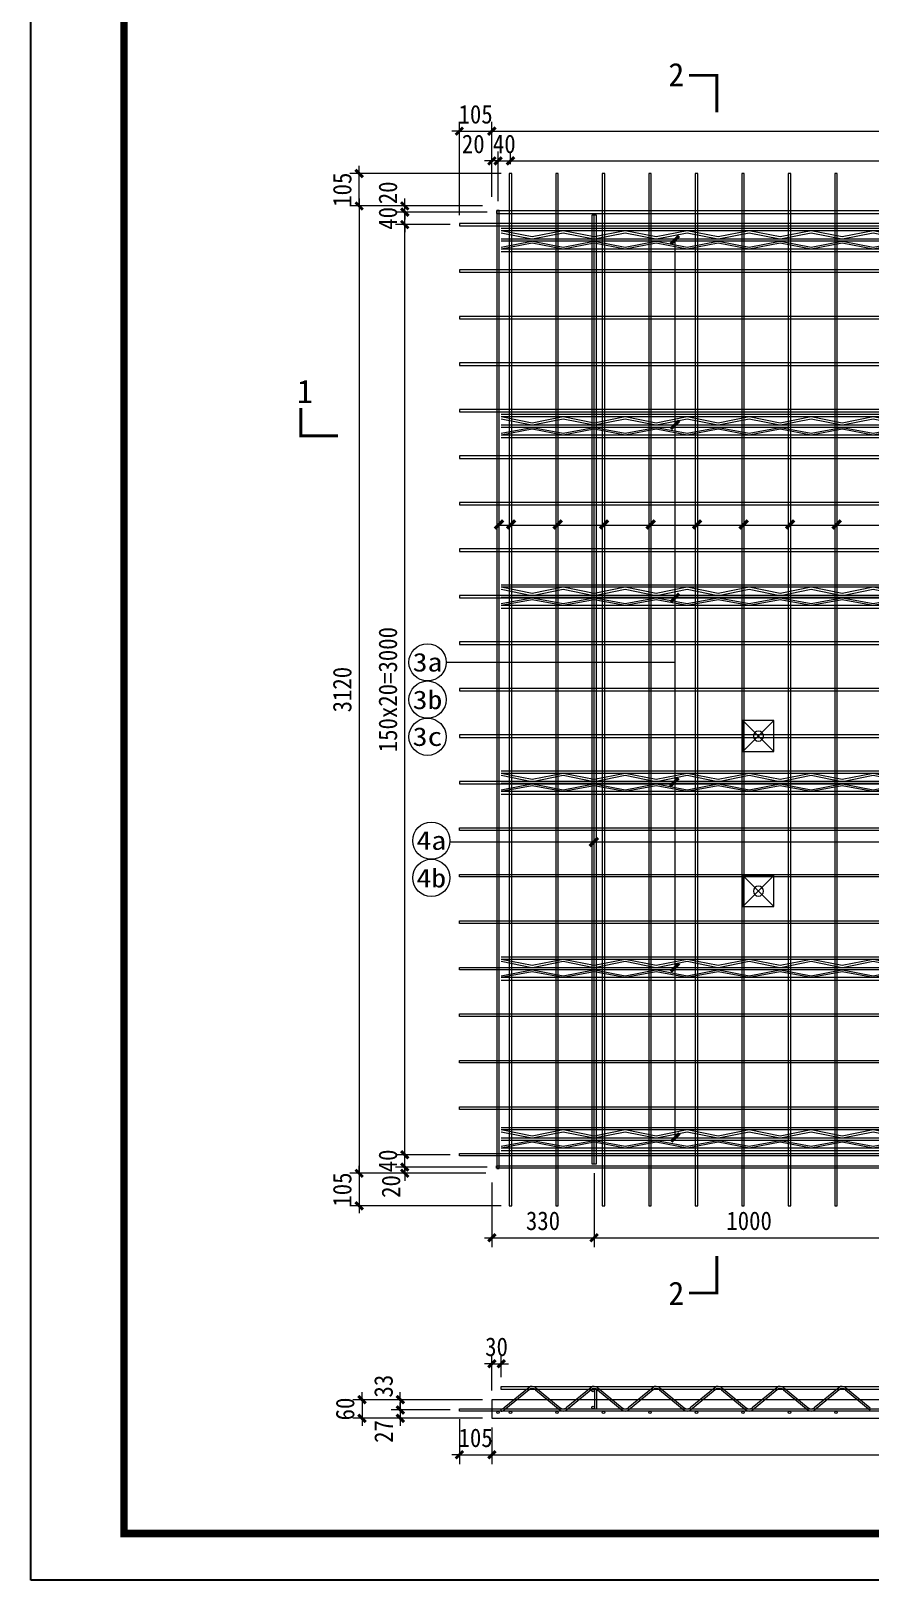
# Model space of a CAD drawing. Header units: millimetres. Extents: x 0 to 31486, y -384 to 8910.
# Drawn here: x 18886 to 21593, y -384 to 4612 of the extents above; entities that cross this region are included whole.
import ezdxf
from ezdxf.enums import TextEntityAlignment as Align

# ---------------------------------------------------------------- set-up
doc = ezdxf.new("R2010")
doc.units = ezdxf.units.MM
for name, color, linetype in [('DBD6X-1##长度', 4, 'Continuous'), ('S-DETL-TEXT', 7, 'Continuous'), ('YZ-标题文字', 2, 'Continuous'), ('图框2', 1, 'Continuous'), ('图框线', 7, 'Continuous'), ('桁架', 4, 'Continuous'), ('钢筋', 7, 'Continuous')]:
    doc.layers.add(name, color=color, linetype=linetype)
for name, color, linetype, lineweight in [('PUB_DIM', 3, 'Continuous', 15), ('YG-标注', 151, 'Continuous', 15), ('YZ-符号', 96, 'Continuous', 9), ('墙板支撑', 7, 'Continuous', 15), ('文字标注', 7, 'Continuous', 15), ('轮廓线', 2, 'Continuous', 13)]:
    doc.layers.add(name, color=color, linetype=linetype, lineweight=lineweight)
doc.styles.add('YG-样式 2', font='simhei.ttf')
doc.styles.add('YZ-样式 1', font='simhei.ttf', dxfattribs={"width": 0.85})
doc.styles.add('YZ-样式 2', font='simhei.ttf', dxfattribs={"width": 0.9})
doc.dimstyles.new('YZ-30', dxfattribs={"dimscale": 30, "dimtxt": 2, "dimasz": 0.8, "dimexe": 1, "dimexo": 1, "dimgap": 0.8, "dimtad": 1, "dimdec": 0, "dimzin": 1, "dimdsep": 46, "dimtxsty": 'YZ-样式 2', "dimblk": 'ARCHTICK', "dimcen": 250, "dimdle": 0.8, "dimclrd": 151, "dimclre": 151, "dimclrt": 7, "dimazin": 0, "dimtfac": 1, "dimtdec": 0, "dimtix": 1, "dimtmove": 2, "dimatfit": 2, "dimldrblk": 'ARCHTICK', "dimfxl": 1, "dimlwd": 9, "dimlwe": 9, "dimarcsym": 0})

# ---------------------------------------------------------------- blocks, each defined once
blk = doc.blocks.new('_ArchTick')
at = {"color": 0, "linetype": 'ByBlock', "const_width": 0.4}
blk.add_lwpolyline([(-0.5, -0.5), (0.5, 0.5)], dxfattribs=at)
blk = doc.blocks.new('*D190')
at = {"layer": 'Defpoints', "color": 0, "ltscale": 30, "transparency": 16777216}
for p in [(20373.1, 4048), (19944.9, 928), (20383.1, 928)]:
    blk.add_point(p, dxfattribs=at)
at = {"layer": 'YG-标注', "color": 151, "lineweight": 9, "ltscale": 30, "transparency": 16777216}
for p, q in [((20343.1, 4048), (19914.9, 4048)), ((19944.9, 4072), (19944.9, 904)), ((20353.1, 928), (19914.9, 928))]:
    blk.add_line(p, q, dxfattribs=at)
at = {"layer": 'YG-标注', "color": 151, "lineweight": 9, "ltscale": 30, "transparency": 16777216, "xscale": 24, "yscale": 24, "zscale": 24}
for p, rotation in [((19944.9, 4048), 90), ((19944.9, 928), 270)]:
    blk.add_blockref('_ArchTick', p, dxfattribs=dict(at, rotation=rotation))
at = {"layer": 'YG-标注', "color": 7, "lineweight": 9, "ltscale": 30, "transparency": 16777216, "insert": (19890.5, 2488), "char_height": 60, "attachment_point": 5, "rotation": 90, "style": 'YZ-样式 2'}
blk.add_mtext('3120', dxfattribs=at)
blk = doc.blocks.new('*D191')
at = {"layer": 'Defpoints', "color": 0, "ltscale": 30, "transparency": 16777216}
for p in [(20383.1, 928), (19944.9, 823), (20433.1, 823)]:
    blk.add_point(p, dxfattribs=at)
at = {"layer": 'YG-标注', "color": 151, "lineweight": 9, "ltscale": 30, "transparency": 16777216}
for p, q in [((19944.9, 928), (19944.9, 952)), ((20353.1, 928), (19914.9, 928)), ((19944.9, 928), (19944.9, 823)), ((20403.1, 823), (19914.9, 823)), ((19944.9, 823), (19944.9, 799))]:
    blk.add_line(p, q, dxfattribs=at)
at = {"layer": 'YG-标注', "color": 151, "lineweight": 9, "ltscale": 30, "transparency": 16777216, "xscale": 24, "yscale": 24, "zscale": 24}
for p, rotation in [((19944.9, 928), 270), ((19944.9, 823), 90)]:
    blk.add_blockref('_ArchTick', p, dxfattribs=dict(at, rotation=rotation))
at = {"layer": 'YG-标注', "color": 7, "lineweight": 9, "ltscale": 30, "transparency": 16777216, "insert": (19890.5, 875.5), "char_height": 60, "attachment_point": 5, "rotation": 90, "style": 'YZ-样式 2'}
blk.add_mtext('105', dxfattribs=at)
blk = doc.blocks.new('*D192')
at = {"layer": 'Defpoints', "color": 0, "ltscale": 30, "transparency": 16777216}
for p in [(20092.1, 948), (20383.1, 928), (20388.1, 948)]:
    blk.add_point(p, dxfattribs=at)
at = {"layer": 'YG-标注', "color": 151, "lineweight": 9, "ltscale": 30, "transparency": 16777216}
for p, q in [((20092.1, 948), (20092.1, 972)), ((20358.1, 948), (20062.1, 948)), ((20353.1, 928), (20062.1, 928)), ((20092.1, 928), (20092.1, 948)), ((20092.1, 928), (20092.1, 904))]:
    blk.add_line(p, q, dxfattribs=at)
at = {"layer": 'YG-标注', "color": 151, "lineweight": 9, "ltscale": 30, "transparency": 16777216, "xscale": 24, "yscale": 24, "zscale": 24}
for p, rotation in [((20092.1, 948), 270), ((20092.1, 928), 90)]:
    blk.add_blockref('_ArchTick', p, dxfattribs=dict(at, rotation=rotation))
at = {"layer": 'YG-标注', "color": 7, "lineweight": 9, "ltscale": 30, "transparency": 16777216, "insert": (20047.8, 885.4), "char_height": 60, "attachment_point": 5, "rotation": 90, "style": 'YZ-样式 2'}
blk.add_mtext('20', dxfattribs=at)
blk = doc.blocks.new('*D193')
at = {"layer": 'Defpoints', "color": 0, "ltscale": 30, "transparency": 16777216}
for p in [(20092.1, 3988), (20268.1, 3988), (20268.1, 988)]:
    blk.add_point(p, dxfattribs=at)
at = {"layer": 'YG-标注', "color": 151, "lineweight": 9, "ltscale": 30, "transparency": 16777216}
for p, q in [((20092.1, 964), (20092.1, 4012)), ((20238.1, 3988), (20062.1, 3988)), ((20238.1, 988), (20062.1, 988))]:
    blk.add_line(p, q, dxfattribs=at)
at = {"layer": 'YG-标注', "color": 151, "lineweight": 9, "ltscale": 30, "transparency": 16777216, "xscale": 24, "yscale": 24, "zscale": 24}
for p, rotation in [((20092.1, 3988), 90), ((20092.1, 988), 270)]:
    blk.add_blockref('_ArchTick', p, dxfattribs=dict(at, rotation=rotation))
at = {"layer": 'YG-标注', "color": 7, "lineweight": 9, "ltscale": 30, "transparency": 16777216, "insert": (20037.8, 2488), "char_height": 60, "attachment_point": 5, "rotation": 90, "style": 'YZ-样式 2'}
blk.add_mtext('150x20=3000', dxfattribs=at)
blk = doc.blocks.new('*D194')
at = {"layer": 'Defpoints', "color": 0, "ltscale": 30, "transparency": 16777216}
for p in [(20092.1, 4028), (20388.1, 4028), (20268.1, 3988)]:
    blk.add_point(p, dxfattribs=at)
at = {"layer": 'YG-标注', "color": 151, "lineweight": 9, "ltscale": 30, "transparency": 16777216}
for p, q in [((20092.1, 4028), (20092.1, 4052)), ((20358.1, 4028), (20062.1, 4028)), ((20092.1, 3988), (20092.1, 4028)), ((20238.1, 3988), (20062.1, 3988)), ((20092.1, 3988), (20092.1, 3964))]:
    blk.add_line(p, q, dxfattribs=at)
at = {"layer": 'YG-标注', "color": 151, "lineweight": 9, "ltscale": 30, "transparency": 16777216, "xscale": 24, "yscale": 24, "zscale": 24}
for p, rotation in [((20092.1, 4028), 270), ((20092.1, 3988), 90)]:
    blk.add_blockref('_ArchTick', p, dxfattribs=dict(at, rotation=rotation))
at = {"layer": 'YG-标注', "color": 7, "lineweight": 9, "ltscale": 30, "transparency": 16777216, "insert": (20037.8, 4008), "char_height": 60, "attachment_point": 5, "rotation": 90, "style": 'YZ-样式 2'}
blk.add_mtext('40', dxfattribs=at)
blk = doc.blocks.new('*D195')
at = {"layer": 'Defpoints', "color": 0, "ltscale": 30, "transparency": 16777216}
for p in [(20092.1, 4048), (20373.1, 4048), (20388.1, 4028)]:
    blk.add_point(p, dxfattribs=at)
at = {"layer": 'YG-标注', "color": 151, "lineweight": 9, "ltscale": 30, "transparency": 16777216}
for p, q in [((20343.1, 4048), (20062.1, 4048)), ((20092.1, 4048), (20092.1, 4072)), ((20092.1, 4028), (20092.1, 4048)), ((20358.1, 4028), (20062.1, 4028)), ((20092.1, 4028), (20092.1, 4004))]:
    blk.add_line(p, q, dxfattribs=at)
at = {"layer": 'YG-标注', "color": 151, "lineweight": 9, "ltscale": 30, "transparency": 16777216, "xscale": 24, "yscale": 24, "zscale": 24}
for p, rotation in [((20092.1, 4048), 270), ((20092.1, 4028), 90)]:
    blk.add_blockref('_ArchTick', p, dxfattribs=dict(at, rotation=rotation))
at = {"layer": 'YG-标注', "color": 7, "lineweight": 9, "ltscale": 30, "transparency": 16777216, "insert": (20037.8, 4090.4), "char_height": 60, "attachment_point": 5, "rotation": 90, "style": 'YZ-样式 2'}
blk.add_mtext('20', dxfattribs=at)
blk = doc.blocks.new('*D196')
at = {"layer": 'Defpoints', "color": 0, "ltscale": 30, "transparency": 16777216}
for p in [(20092.1, 988), (20268.1, 988), (20388.1, 948)]:
    blk.add_point(p, dxfattribs=at)
at = {"layer": 'YG-标注', "color": 151, "lineweight": 9, "ltscale": 30, "transparency": 16777216}
for p, q in [((20092.1, 988), (20092.1, 1012)), ((20238.1, 988), (20062.1, 988)), ((20092.1, 948), (20092.1, 988)), ((20358.1, 948), (20062.1, 948)), ((20092.1, 948), (20092.1, 924))]:
    blk.add_line(p, q, dxfattribs=at)
at = {"layer": 'YG-标注', "color": 151, "lineweight": 9, "ltscale": 30, "transparency": 16777216, "xscale": 24, "yscale": 24, "zscale": 24}
for p, rotation in [((20092.1, 988), 270), ((20092.1, 948), 90)]:
    blk.add_blockref('_ArchTick', p, dxfattribs=dict(at, rotation=rotation))
at = {"layer": 'YG-标注', "color": 7, "lineweight": 9, "ltscale": 30, "transparency": 16777216, "insert": (20037.8, 968), "char_height": 60, "attachment_point": 5, "rotation": 90, "style": 'YZ-样式 2'}
blk.add_mtext('40', dxfattribs=at)
blk = doc.blocks.new('*D197')
at = {"layer": 'Defpoints', "color": 0, "ltscale": 30, "transparency": 16777216}
for p in [(20373.1, 4289.2), (20373.1, 4048), (20268.1, 3988)]:
    blk.add_point(p, dxfattribs=at)
at = {"layer": '钢筋', "color": 151, "lineweight": 9, "ltscale": 30, "transparency": 16777216}
for p, q in [((20268.1, 4018), (20268.1, 4319.2)), ((20373.1, 4078), (20373.1, 4319.2)), ((20268.1, 4289.2), (20244.1, 4289.2)), ((20268.1, 4289.2), (20373.1, 4289.2)), ((20373.1, 4289.2), (20397.1, 4289.2))]:
    blk.add_line(p, q, dxfattribs=at)
at = {"layer": '钢筋', "color": 151, "lineweight": 9, "ltscale": 30, "transparency": 16777216, "xscale": 24, "yscale": 24, "zscale": 24}
blk.add_blockref('_ArchTick', (20268.1, 4289.2), dxfattribs=at)
at = {"layer": '钢筋', "color": 151, "lineweight": 9, "ltscale": 30, "transparency": 16777216, "xscale": 24, "yscale": 24, "zscale": 24, "rotation": 180}
blk.add_blockref('_ArchTick', (20373.1, 4289.2), dxfattribs=at)
at = {"layer": '钢筋', "color": 7, "ltscale": 30, "transparency": 16777216, "insert": (20320.6, 4343.5), "char_height": 60, "attachment_point": 5, "style": 'YZ-样式 2'}
blk.add_mtext('105', dxfattribs=at)
blk = doc.blocks.new('*D198')
at = {"layer": 'Defpoints', "color": 0, "ltscale": 30, "transparency": 16777216}
for p in [(20433.1, 4193.3), (20433.1, 4153), (20393.1, 4033)]:
    blk.add_point(p, dxfattribs=at)
at = {"layer": '钢筋', "color": 151, "lineweight": 9, "ltscale": 30, "transparency": 16777216}
for p, q in [((20393.1, 4063), (20393.1, 4223.3)), ((20433.1, 4183), (20433.1, 4223.3)), ((20393.1, 4193.3), (20369.1, 4193.3)), ((20393.1, 4193.3), (20433.1, 4193.3)), ((20433.1, 4193.3), (20457.1, 4193.3))]:
    blk.add_line(p, q, dxfattribs=at)
at = {"layer": '钢筋', "color": 151, "lineweight": 9, "ltscale": 30, "transparency": 16777216, "xscale": 24, "yscale": 24, "zscale": 24}
blk.add_blockref('_ArchTick', (20393.1, 4193.3), dxfattribs=at)
at = {"layer": '钢筋', "color": 151, "lineweight": 9, "ltscale": 30, "transparency": 16777216, "xscale": 24, "yscale": 24, "zscale": 24, "rotation": 180}
blk.add_blockref('_ArchTick', (20433.1, 4193.3), dxfattribs=at)
at = {"layer": '钢筋', "color": 7, "ltscale": 30, "transparency": 16777216, "insert": (20413.1, 4247.7), "char_height": 60, "attachment_point": 5, "style": 'YZ-样式 2'}
blk.add_mtext('40', dxfattribs=at)
blk = doc.blocks.new('*D199')
at = {"layer": 'Defpoints', "color": 0, "ltscale": 30, "transparency": 16777216}
for p in [(20373.1, 4193.3), (20373.1, 4048), (20393.1, 4033)]:
    blk.add_point(p, dxfattribs=at)
at = {"layer": '钢筋', "color": 151, "lineweight": 9, "ltscale": 30, "transparency": 16777216}
for p, q in [((20373.1, 4078), (20373.1, 4223.3)), ((20393.1, 4063), (20393.1, 4223.3)), ((20373.1, 4193.3), (20349.1, 4193.3)), ((20393.1, 4193.3), (20373.1, 4193.3)), ((20393.1, 4193.3), (20417.1, 4193.3))]:
    blk.add_line(p, q, dxfattribs=at)
at = {"layer": '钢筋', "color": 151, "lineweight": 9, "ltscale": 30, "transparency": 16777216, "xscale": 24, "yscale": 24, "zscale": 24}
blk.add_blockref('_ArchTick', (20373.1, 4193.3), dxfattribs=at)
at = {"layer": '钢筋', "color": 151, "lineweight": 9, "ltscale": 30, "transparency": 16777216, "xscale": 24, "yscale": 24, "zscale": 24, "rotation": 180}
blk.add_blockref('_ArchTick', (20393.1, 4193.3), dxfattribs=at)
at = {"layer": '钢筋', "color": 7, "ltscale": 30, "transparency": 16777216, "insert": (20313, 4247.7), "char_height": 60, "attachment_point": 5, "style": 'YZ-样式 2'}
blk.add_mtext('20', dxfattribs=at)
blk = doc.blocks.new('*D200')
at = {"layer": 'Defpoints', "color": 0, "ltscale": 30, "transparency": 16777216}
for p in [(19944.9, 4153), (20433.1, 4153), (20373.1, 4048)]:
    blk.add_point(p, dxfattribs=at)
at = {"layer": '钢筋', "color": 151, "lineweight": 9, "ltscale": 30, "transparency": 16777216}
for p, q in [((20403.1, 4153), (19914.9, 4153)), ((19944.9, 4153), (19944.9, 4177)), ((19944.9, 4048), (19944.9, 4153)), ((20343.1, 4048), (19914.9, 4048)), ((19944.9, 4048), (19944.9, 4024))]:
    blk.add_line(p, q, dxfattribs=at)
at = {"layer": '钢筋', "color": 151, "lineweight": 9, "ltscale": 30, "transparency": 16777216, "xscale": 24, "yscale": 24, "zscale": 24}
for p, rotation in [((19944.9, 4153), 270), ((19944.9, 4048), 90)]:
    blk.add_blockref('_ArchTick', p, dxfattribs=dict(at, rotation=rotation))
at = {"layer": '钢筋', "color": 7, "ltscale": 30, "transparency": 16777216, "insert": (19890.5, 4100.5), "char_height": 60, "attachment_point": 5, "rotation": 90, "style": 'YZ-样式 2'}
blk.add_mtext('105', dxfattribs=at)
blk = doc.blocks.new('*D201')
at = {"layer": 'DBD6X-1##长度', "color": 151, "lineweight": 9, "ltscale": 30, "transparency": 16777216}
for p, q in [((20373.1, 4078), (20373.1, 4319.2)), ((24093.1, 4078), (24093.1, 4319.2)), ((20349.1, 4289.2), (24117.1, 4289.2))]:
    blk.add_line(p, q, dxfattribs=at)
at = {"layer": 'Defpoints', "color": 0, "ltscale": 30, "transparency": 16777216}
for p in [(24093.1, 4289.2), (20373.1, 4048), (24093.1, 4048)]:
    blk.add_point(p, dxfattribs=at)
at = {"layer": 'DBD6X-1##长度', "color": 151, "lineweight": 9, "ltscale": 30, "transparency": 16777216, "xscale": 24, "yscale": 24, "zscale": 24, "rotation": 180}
blk.add_blockref('_ArchTick', (20373.1, 4289.2), dxfattribs=at)
at = {"layer": 'DBD6X-1##长度', "color": 151, "lineweight": 9, "ltscale": 30, "transparency": 16777216, "xscale": 24, "yscale": 24, "zscale": 24}
blk.add_blockref('_ArchTick', (24093.1, 4289.2), dxfattribs=at)
at = {"layer": 'DBD6X-1##长度', "color": 7, "lineweight": 9, "ltscale": 30, "transparency": 16777216, "insert": (22233.1, 4343.5), "char_height": 60, "attachment_point": 5, "style": 'YZ-样式 2'}
blk.add_mtext('3720', dxfattribs=at)
blk = doc.blocks.new('*D204')
at = {"layer": 'Defpoints', "color": 0, "ltscale": 30, "transparency": 16777216}
for p in [(20433.1, 4153), (24033.1, 4193.3), (24033.1, 4153)]:
    blk.add_point(p, dxfattribs=at)
at = {"layer": '钢筋', "color": 151, "lineweight": 9, "ltscale": 30, "transparency": 16777216}
for p, q in [((20433.1, 4183), (20433.1, 4223.3)), ((24033.1, 4183), (24033.1, 4223.3)), ((20409.1, 4193.3), (24057.1, 4193.3))]:
    blk.add_line(p, q, dxfattribs=at)
at = {"layer": '钢筋', "color": 151, "lineweight": 9, "ltscale": 30, "transparency": 16777216, "xscale": 24, "yscale": 24, "zscale": 24, "rotation": 180}
blk.add_blockref('_ArchTick', (20433.1, 4193.3), dxfattribs=at)
at = {"layer": '钢筋', "color": 151, "lineweight": 9, "ltscale": 30, "transparency": 16777216, "xscale": 24, "yscale": 24, "zscale": 24}
blk.add_blockref('_ArchTick', (24033.1, 4193.3), dxfattribs=at)
at = {"layer": '钢筋', "color": 7, "ltscale": 30, "transparency": 16777216, "insert": (22233.1, 4247.7), "char_height": 60, "attachment_point": 5, "style": 'YZ-样式 2'}
blk.add_mtext('150x24=3600', dxfattribs=at)
blk = doc.blocks.new('A$C7C4453D7')
at = {"color": 3, "lineweight": 15, "xscale": -80, "yscale": 80, "zscale": 80, "rotation": 180}
blk.add_blockref('_ArchTick', (0, 0), dxfattribs=at)
blk = doc.blocks.new('A$C04E44E2E')
at = {"layer": '桁架', "color": 4, "lineweight": 9}
for p, q in [((-3660, 38), (0, 38)), ((0, 30), (-3660, 30)), ((-3560, 10), (-3660, 30)), ((-3660, 23.7), (-3560.9, 4)), ((-3660, 4), (0, 4)), ((-3460, 30), (-3560, 10)), ((-3559.1, 4), (-3460, 23.7)), ((-3360, 10), (-3460, 30)), ((-3460, 23.7), (-3360.9, 4)), ((-3360.9, 4), (-3359.1, 4)), ((-3260, 30), (-3360, 10)), ((-3359.1, 4), (-3260, 23.7)), ((-3160, 10), (-3260, 30)), ((-3260, 23.7), (-3160.9, 4)), ((-3160.9, 4), (-3159.1, 4)), ((-3160.9, 4), (-3159.3, 4)), ((-3060, 30), (-3160, 10)), ((-3159.1, 4), (-3060, 23.7)), ((-2960, 10), (-3060, 30)), ((-3060, 23.7), (-2960.9, 4)), ((-2960.9, 4), (-2959.1, 4)), ((-2960.9, 4), (-2959.1, 4)), ((-2960.9, 4), (-2959.3, 4)), ((-2860, 30), (-2960, 10)), ((-2959.1, 4), (-2860, 23.7)), ((-2760, 10), (-2860, 30)), ((-2860, 23.7), (-2760.9, 4)), ((-2760.9, 4), (-2759.1, 4)), ((-2660, 30), (-2760, 10)), ((-2759.1, 4), (-2660, 23.7)), ((-2560, 10), (-2660, 30)), ((-2660, 23.7), (-2560.9, 4)), ((-2560.9, 4), (-2559.1, 4)), ((-2460, 30), (-2560, 10)), ((-2559.1, 4), (-2460, 23.7)), ((-2360, 10), (-2460, 30)), ((-2460, 23.7), (-2360.9, 4)), ((-2360.9, 4), (-2359.1, 4)), ((-2260, 30), (-2360, 10)), ((-2359.1, 4), (-2260, 23.7)), ((-2160, 10), (-2260, 30)), ((-2260, 23.7), (-2160.9, 4)), ((-2160.9, 4), (-2159.1, 4)), ((-2060, 30), (-2160, 10)), ((-2159.1, 4), (-2060, 23.7)), ((-1960, 10), (-2060, 30)), ((-2060, 23.7), (-1960.9, 4)), ((-1960.9, 4), (-1959.3, 4)), ((-1860, 30), (-1960, 10)), ((-1959.3, 4), (-1860, 23.7)), ((-1760, 10), (-1860, 30)), ((-1860, 23.7), (-1760.9, 4)), ((-1760.9, 4), (-1759.1, 4)), ((-1660, 30), (-1760, 10)), ((-1759.1, 4), (-1660, 23.7)), ((-1560, 10), (-1660, 30)), ((-1660, 23.7), (-1560.9, 4)), ((-1560.9, 4), (-1559.1, 4)), ((-1460, 30), (-1560, 10)), ((-1559.1, 4), (-1460, 23.7)), ((-1360, 10), (-1460, 30)), ((-1460, 23.7), (-1360.9, 4)), ((-1360.9, 4), (-1359.1, 4)), ((-1260, 30), (-1360, 10)), ((-1359.1, 4), (-1260, 23.7)), ((-1160, 10), (-1260, 30)), ((-1260, 23.7), (-1160.9, 4)), ((-1160.9, 4), (-1159.1, 4)), ((-1160.9, 4), (-1159.3, 4)), ((-1060, 30), (-1160, 10)), ((-1159.1, 4), (-1060, 23.7)), ((-960, 10), (-1060, 30)), ((-1060, 23.7), (-960.9, 4)), ((-960.9, 4), (-959.1, 4)), ((-960.9, 4), (-959.1, 4)), ((-960.9, 4), (-959.3, 4)), ((-860, 30), (-960, 10)), ((-959.1, 4), (-860, 23.7)), ((-760, 10), (-860, 30)), ((-860, 23.7), (-760.9, 4)), ((-760.9, 4), (-759.1, 4)), ((-660, 30), (-760, 10)), ((-759.1, 4), (-660, 23.7)), ((-560, 10), (-660, 30)), ((-660, 23.7), (-560.9, 4)), ((-560.9, 4), (-559.1, 4)), ((-460, 30), (-560, 10)), ((-559.1, 4), (-460, 23.7)), ((-360, 10), (-460, 30)), ((-460, 23.7), (-360.9, 4)), ((-360.9, 4), (-359.1, 4)), ((-260, 30), (-360, 10)), ((-359.1, 4), (-260, 23.7)), ((-160, 10), (-260, 30)), ((-260, 23.7), (-160.9, 4)), ((-160.9, 4), (-159.1, 4)), ((-60, 30), (-160, 10)), ((-159.1, 4), (-60, 23.7)), ((0.2, 10), (-60, 30)), ((-60, 23.7), (-0.7, 4)), ((0, 38), (0, 30)), ((0, 4), (0, -4)), ((0, -4), (-3660, -4)), ((-3660, -22.7), (-3560.9, -4)), ((-3560, -10), (-3660, -29)), ((0, -29), (-3660, -29)), ((-3660, -37), (0, -37)), ((-3460, -29), (-3560, -10)), ((-3559.1, -4), (-3460, -22.7)), ((-3460, -22.7), (-3360.9, -4)), ((-3360, -10), (-3460, -29)), ((-3360.9, -4), (-3359.1, -4)), ((-3260, -29), (-3360, -10)), ((-3359.1, -4), (-3260, -22.7)), ((-3260, -22.7), (-3160.9, -4)), ((-3160, -10), (-3260, -29)), ((-3160.9, -4), (-3159.1, -4)), ((-3160.9, -4), (-3159.3, -4)), ((-3060, -29), (-3160, -10)), ((-3159.1, -4), (-3060, -22.7)), ((-3060, -22.7), (-2960.9, -4)), ((-2960, -10), (-3060, -29)), ((-2960.9, -4), (-2959.1, -4)), ((-2960.9, -4), (-2959.1, -4)), ((-2960.9, -4), (-2959.3, -4)), ((-2860, -29), (-2960, -10)), ((-2959.1, -4), (-2860, -22.7)), ((-2860, -22.7), (-2760.9, -4)), ((-2760, -10), (-2860, -29)), ((-2760.9, -4), (-2759.1, -4)), ((-2660, -29), (-2760, -10)), ((-2759.1, -4), (-2660, -22.7)), ((-2660, -22.7), (-2560.9, -4)), ((-2560, -10), (-2660, -29)), ((-2560.9, -4), (-2559.1, -4)), ((-2460, -29), (-2560, -10)), ((-2559.1, -4), (-2460, -22.7)), ((-2460, -22.7), (-2360.9, -4)), ((-2360, -10), (-2460, -29)), ((-2360.9, -4), (-2359.1, -4)), ((-2260, -29), (-2360, -10)), ((-2359.1, -4), (-2260, -22.7)), ((-2260, -22.7), (-2160.9, -4)), ((-2160, -10), (-2260, -29)), ((-2160.9, -4), (-2159.1, -4)), ((-2060, -29), (-2160, -10)), ((-2159.1, -4), (-2060, -22.7)), ((-2060, -22.7), (-1960.9, -4)), ((-1960, -10), (-2060, -29)), ((-1960.9, -4), (-1959.3, -4)), ((-1860, -29), (-1960, -10)), ((-1959.3, -4), (-1860, -22.7)), ((-1860, -22.7), (-1760.9, -4)), ((-1760, -10), (-1860, -29)), ((-1760.9, -4), (-1759.1, -4)), ((-1660, -29), (-1760, -10)), ((-1759.1, -4), (-1660, -22.7)), ((-1660, -22.7), (-1560.9, -4)), ((-1560, -10), (-1660, -29)), ((-1560.9, -4), (-1559.1, -4)), ((-1460, -29), (-1560, -10)), ((-1559.1, -4), (-1460, -22.7)), ((-1460, -22.7), (-1360.9, -4)), ((-1360, -10), (-1460, -29)), ((-1360.9, -4), (-1359.1, -4)), ((-1260, -29), (-1360, -10)), ((-1359.1, -4), (-1260, -22.7)), ((-1260, -22.7), (-1160.9, -4)), ((-1160, -10), (-1260, -29)), ((-1160.9, -4), (-1159.1, -4)), ((-1160.9, -4), (-1159.3, -4)), ((-1060, -29), (-1160, -10)), ((-1159.1, -4), (-1060, -22.7)), ((-1060, -22.7), (-960.9, -4)), ((-960, -10), (-1060, -29)), ((-960.9, -4), (-959.1, -4)), ((-960.9, -4), (-959.1, -4)), ((-960.9, -4), (-959.3, -4)), ((-860, -29), (-960, -10)), ((-959.1, -4), (-860, -22.7)), ((-860, -22.7), (-760.9, -4)), ((-760, -10), (-860, -29)), ((-760.9, -4), (-759.1, -4)), ((-660, -29), (-760, -10)), ((-759.1, -4), (-660, -22.7)), ((-660, -22.7), (-560.9, -4)), ((-560, -10), (-660, -29)), ((-560.9, -4), (-559.1, -4)), ((-460, -29), (-560, -10)), ((-559.1, -4), (-460, -22.7)), ((-460, -22.7), (-360.9, -4)), ((-360, -10), (-460, -29)), ((-360.9, -4), (-359.1, -4)), ((-260, -29), (-360, -10)), ((-359.1, -4), (-260, -22.7)), ((-260, -22.7), (-160.9, -4)), ((-160, -10), (-260, -29)), ((-160.9, -4), (-159.1, -4)), ((-60, -29), (-160, -10)), ((-159.1, -4), (-60, -22.7)), ((-60, -22.7), (-0.7, -4)), ((0.2, -10), (-60, -29)), ((0, -37), (0, -29))]:
    blk.add_line(p, q, dxfattribs=at)
blk = doc.blocks.new('*D231')
at = {"layer": 'Defpoints', "color": 0, "ltscale": 30, "transparency": 16777216}
for p in [(20702.9, 958), (20373.1, 928), (20702.9, 720.2)]:
    blk.add_point(p, dxfattribs=at)
at = {"layer": 'YG-标注', "color": 151, "lineweight": 9, "ltscale": 30, "transparency": 16777216}
for p, q in [((20702.9, 928), (20702.9, 690.2)), ((20373.1, 898), (20373.1, 690.2)), ((20349.1, 720.2), (20726.9, 720.2))]:
    blk.add_line(p, q, dxfattribs=at)
at = {"layer": 'YG-标注', "color": 151, "lineweight": 9, "ltscale": 30, "transparency": 16777216, "xscale": 24, "yscale": 24, "zscale": 24, "rotation": 180}
blk.add_blockref('_ArchTick', (20373.1, 720.2), dxfattribs=at)
at = {"layer": 'YG-标注', "color": 151, "lineweight": 9, "ltscale": 30, "transparency": 16777216, "xscale": 24, "yscale": 24, "zscale": 24}
blk.add_blockref('_ArchTick', (20702.9, 720.2), dxfattribs=at)
at = {"layer": 'YG-标注', "color": 7, "ltscale": 30, "transparency": 16777216, "insert": (20538, 774.5), "char_height": 60, "attachment_point": 5, "style": 'YZ-样式 2'}
blk.add_mtext('330', dxfattribs=at)
blk = doc.blocks.new('A$C0ABE7B75')
at = {"layer": '钢筋', "color": 4, "lineweight": 13}
for points in [[(-7.3, 0), (7.2, 0), (7.2, 3000), (7.2, 3060), (-7.3, 3060)], [(-7.3, 3060), (-7.3, 3060), (-7.3, 0)], [(-0.8, 3060), (-0.8, 3000), (-0.8, 0)]]:
    blk.add_lwpolyline(points, dxfattribs=at)
blk = doc.blocks.new('*D232')
at = {"layer": 'Defpoints', "color": 0, "ltscale": 30, "transparency": 16777216}
for p in [(20702.9, 958), (21702.9, 958), (21702.9, 720.2)]:
    blk.add_point(p, dxfattribs=at)
at = {"layer": 'YG-标注', "color": 151, "lineweight": 9, "ltscale": 30, "transparency": 16777216}
for p, q in [((20702.9, 928), (20702.9, 690.2)), ((21702.9, 928), (21702.9, 690.2)), ((20678.9, 720.2), (21726.9, 720.2))]:
    blk.add_line(p, q, dxfattribs=at)
at = {"layer": 'YG-标注', "color": 151, "lineweight": 9, "ltscale": 30, "transparency": 16777216, "xscale": 24, "yscale": 24, "zscale": 24, "rotation": 180}
blk.add_blockref('_ArchTick', (20702.9, 720.2), dxfattribs=at)
at = {"layer": 'YG-标注', "color": 151, "lineweight": 9, "ltscale": 30, "transparency": 16777216, "xscale": 24, "yscale": 24, "zscale": 24}
blk.add_blockref('_ArchTick', (21702.9, 720.2), dxfattribs=at)
at = {"layer": 'YG-标注', "color": 7, "ltscale": 30, "transparency": 16777216, "insert": (21202.9, 774.5), "char_height": 60, "attachment_point": 5, "style": 'YZ-样式 2'}
blk.add_mtext('1000', dxfattribs=at)
blk = doc.blocks.new('*D240')
at = {"layer": 'Defpoints', "color": 0, "ltscale": 30, "transparency": 16777216}
for p in [(20268.1, 164.7), (20373.1, 137.7), (20373.1, 20.1)]:
    blk.add_point(p, dxfattribs=at)
at = {"layer": 'YG-标注', "color": 151, "lineweight": 9, "ltscale": 30, "transparency": 16777216}
for p, q in [((20268.1, 134.7), (20268.1, -9.9)), ((20373.1, 107.7), (20373.1, -9.9)), ((20268.1, 20.1), (20244.1, 20.1)), ((20268.1, 20.1), (20373.1, 20.1)), ((20373.1, 20.1), (20397.1, 20.1))]:
    blk.add_line(p, q, dxfattribs=at)
at = {"layer": 'YG-标注', "color": 151, "lineweight": 9, "ltscale": 30, "transparency": 16777216, "xscale": 24, "yscale": 24, "zscale": 24}
blk.add_blockref('_ArchTick', (20268.1, 20.1), dxfattribs=at)
at = {"layer": 'YG-标注', "color": 151, "lineweight": 9, "ltscale": 30, "transparency": 16777216, "xscale": 24, "yscale": 24, "zscale": 24, "rotation": 180}
blk.add_blockref('_ArchTick', (20373.1, 20.1), dxfattribs=at)
at = {"layer": 'YG-标注', "color": 7, "lineweight": 9, "ltscale": 30, "transparency": 16777216, "insert": (20320.6, 74.5), "char_height": 60, "attachment_point": 5, "style": 'YZ-样式 2'}
blk.add_mtext('105', dxfattribs=at)
blk = doc.blocks.new('*D241')
at = {"layer": 'Defpoints', "color": 0, "ltscale": 30, "transparency": 16777216}
for p in [(20373.1, 137.7), (24093.1, 137.7), (24093.1, 20.1)]:
    blk.add_point(p, dxfattribs=at)
at = {"layer": 'YG-标注', "color": 151, "lineweight": 9, "ltscale": 30, "transparency": 16777216}
for p, q in [((20373.1, 107.7), (20373.1, -9.9)), ((24093.1, 107.7), (24093.1, -9.9)), ((20349.1, 20.1), (24117.1, 20.1))]:
    blk.add_line(p, q, dxfattribs=at)
at = {"layer": 'YG-标注', "color": 151, "lineweight": 9, "ltscale": 30, "transparency": 16777216, "xscale": 24, "yscale": 24, "zscale": 24, "rotation": 180}
blk.add_blockref('_ArchTick', (20373.1, 20.1), dxfattribs=at)
at = {"layer": 'YG-标注', "color": 151, "lineweight": 9, "ltscale": 30, "transparency": 16777216, "xscale": 24, "yscale": 24, "zscale": 24}
blk.add_blockref('_ArchTick', (24093.1, 20.1), dxfattribs=at)
at = {"layer": 'YG-标注', "color": 7, "lineweight": 9, "ltscale": 30, "transparency": 16777216, "insert": (22233.1, 74.5), "char_height": 60, "attachment_point": 5, "style": 'YZ-样式 2'}
blk.add_mtext('3720', dxfattribs=at)
blk = doc.blocks.new('*D244')
at = {"layer": 'Defpoints', "color": 0, "ltscale": 30, "transparency": 16777216}
for p in [(20403.1, 313.8), (20403.1, 240.7), (20373.1, 197.7)]:
    blk.add_point(p, dxfattribs=at)
at = {"layer": 'YG-标注', "color": 151, "lineweight": 9, "ltscale": 30, "transparency": 16777216}
for p, q in [((20373.1, 313.8), (20349.1, 313.8)), ((20373.1, 227.7), (20373.1, 343.8)), ((20373.1, 313.8), (20403.1, 313.8)), ((20403.1, 270.7), (20403.1, 343.8)), ((20403.1, 313.8), (20427.1, 313.8))]:
    blk.add_line(p, q, dxfattribs=at)
at = {"layer": 'YG-标注', "color": 151, "lineweight": 9, "ltscale": 30, "transparency": 16777216, "xscale": 24, "yscale": 24, "zscale": 24}
blk.add_blockref('_ArchTick', (20373.1, 313.8), dxfattribs=at)
at = {"layer": 'YG-标注', "color": 151, "lineweight": 9, "ltscale": 30, "transparency": 16777216, "xscale": 24, "yscale": 24, "zscale": 24, "rotation": 180}
blk.add_blockref('_ArchTick', (20403.1, 313.8), dxfattribs=at)
at = {"layer": 'YG-标注', "color": 7, "lineweight": 9, "ltscale": 30, "transparency": 16777216, "insert": (20388.1, 368.1), "char_height": 60, "attachment_point": 5, "style": 'YZ-样式 2'}
blk.add_mtext('30', dxfattribs=at)
blk = doc.blocks.new('*D245')
at = {"layer": 'Defpoints', "color": 0, "ltscale": 30, "transparency": 16777216}
for p in [(20373.1, 197.7), (19954.1, 137.7), (20373.1, 137.7)]:
    blk.add_point(p, dxfattribs=at)
at = {"layer": 'YG-标注', "color": 151, "lineweight": 9, "ltscale": 30, "transparency": 16777216}
for p, q in [((19954.1, 197.7), (19954.1, 221.7)), ((20343.1, 197.7), (19924.1, 197.7)), ((19954.1, 197.7), (19954.1, 137.7)), ((20343.1, 137.7), (19924.1, 137.7)), ((19954.1, 137.7), (19954.1, 113.7))]:
    blk.add_line(p, q, dxfattribs=at)
at = {"layer": 'YG-标注', "color": 151, "lineweight": 9, "ltscale": 30, "transparency": 16777216, "xscale": 24, "yscale": 24, "zscale": 24}
for p, rotation in [((19954.1, 197.7), 270), ((19954.1, 137.7), 90)]:
    blk.add_blockref('_ArchTick', p, dxfattribs=dict(at, rotation=rotation))
at = {"layer": 'YG-标注', "color": 7, "lineweight": 9, "ltscale": 30, "transparency": 16777216, "insert": (19899.8, 167.7), "char_height": 60, "attachment_point": 5, "rotation": 90, "style": 'YZ-样式 2'}
blk.add_mtext('60', dxfattribs=at)
blk = doc.blocks.new('*D246')
at = {"layer": 'Defpoints', "color": 0, "ltscale": 30, "transparency": 16777216}
for p in [(20077.7, 164.7), (20268.1, 164.7), (20373.1, 197.7)]:
    blk.add_point(p, dxfattribs=at)
at = {"layer": 'YG-标注', "color": 151, "lineweight": 9, "ltscale": 30, "transparency": 16777216}
for p, q in [((20077.7, 197.7), (20077.7, 221.7)), ((20343.1, 197.7), (20047.7, 197.7)), ((20238.1, 164.7), (20047.7, 164.7)), ((20077.7, 197.7), (20077.7, 164.7)), ((20077.7, 164.7), (20077.7, 140.7))]:
    blk.add_line(p, q, dxfattribs=at)
at = {"layer": 'YG-标注', "color": 151, "lineweight": 9, "ltscale": 30, "transparency": 16777216, "xscale": 24, "yscale": 24, "zscale": 24}
for p, rotation in [((20077.7, 197.7), 270), ((20077.7, 164.7), 90)]:
    blk.add_blockref('_ArchTick', p, dxfattribs=dict(at, rotation=rotation))
at = {"layer": 'YG-标注', "color": 7, "lineweight": 9, "ltscale": 30, "transparency": 16777216, "insert": (20023.7, 241.4), "char_height": 60, "attachment_point": 5, "rotation": 90, "style": 'YZ-样式 2'}
blk.add_mtext('33', dxfattribs=at)
blk = doc.blocks.new('*D247')
at = {"layer": 'Defpoints', "color": 0, "ltscale": 30, "transparency": 16777216}
for p in [(20268.1, 164.7), (20077.7, 137.7), (20373.1, 137.7)]:
    blk.add_point(p, dxfattribs=at)
at = {"layer": 'YG-标注', "color": 151, "lineweight": 9, "ltscale": 30, "transparency": 16777216}
for p, q in [((20238.1, 164.7), (20047.7, 164.7)), ((20077.7, 164.7), (20077.7, 188.7)), ((20077.7, 164.7), (20077.7, 137.7)), ((20343.1, 137.7), (20047.7, 137.7)), ((20077.7, 137.7), (20077.7, 113.7))]:
    blk.add_line(p, q, dxfattribs=at)
at = {"layer": 'YG-标注', "color": 151, "lineweight": 9, "ltscale": 30, "transparency": 16777216, "xscale": 24, "yscale": 24, "zscale": 24}
for p, rotation in [((20077.7, 164.7), 270), ((20077.7, 137.7), 90)]:
    blk.add_blockref('_ArchTick', p, dxfattribs=dict(at, rotation=rotation))
at = {"layer": 'YG-标注', "color": 7, "lineweight": 9, "ltscale": 30, "transparency": 16777216, "insert": (20023.7, 95.2), "char_height": 60, "attachment_point": 5, "rotation": 90, "style": 'YZ-样式 2'}
blk.add_mtext('27', dxfattribs=at)
blk = doc.blocks.new('A$C184909A8')
at = {"layer": '桁架', "color": 4, "lineweight": 9}
for p, q in [((-6.5, 0), (-6.5, -62.1)), ((0, 0), (0, -62.1))]:
    blk.add_line(p, q, dxfattribs=at)
for centre in [(-10.5, -4), (-10.5, -58.1)]:
    blk.add_circle(centre, 4, dxfattribs=at)
blk = doc.blocks.new('A$C6C6A476D')
at = {"layer": '墙板支撑', "color": 6, "ltscale": 30}
for p, q in [((50, 50), (-50, -50)), ((-50, 50), (50, -50))]:
    blk.add_line(p, q, dxfattribs=at)
blk.add_lwpolyline([(-50, 50), (50, 50), (50, -50), (-50, -50)], close=True, dxfattribs=at)
blk.add_circle((0, 0), 16, dxfattribs=at)
blk = doc.blocks.new('A$C35D967A2')
at = {"layer": '墙板支撑', "color": 0, "ltscale": 30}
for p in [(50, 50), (550, 50)]:
    blk.add_blockref('A$C6C6A476D', p, dxfattribs=at)

msp = doc.modelspace()

# ---------------------------------------------------------------- linework, layer by layer
at = {"layer": 'PUB_DIM', "color": 1, "const_width": 9}
for points in [[(19756.8, 3396.8), (19756.8, 3306.8), (19876.8, 3306.8)], [(21008.7, 541.6), (21098.7, 541.6), (21098.7, 661.6)]]:
    msp.add_lwpolyline(points, dxfattribs=at)
at = {"layer": 'YZ-符号', "color": 3}
for p, q in [((20963.7, 3938.2), (20963.7, 1042)), ((20963.7, 2575.9), (20225.5, 2575.9)), ((23902.1, 1996.2), (20237.7, 1996.2))]:
    msp.add_line(p, q, dxfattribs=at)
at = {"layer": 'YZ-符号', "color": 3, "lineweight": 13}
msp.add_line((20399.1, 3019), (24199, 3019), dxfattribs=at)
at = {"layer": 'YZ-符号', "color": 1, "const_width": 9}
msp.add_lwpolyline([(21008.7, 4469.2), (21098.7, 4469.2), (21098.7, 4349.5)], dxfattribs=at)
at = {"layer": 'YZ-符号', "color": 3}
for centre in [(20165.5, 2575.9), (20165.5, 2455.9), (20165.5, 2335.9), (20177.7, 2000.8), (20177.7, 1880.8)]:
    msp.add_circle(centre, 60, dxfattribs=at)
at = {"layer": '图框2', "color": 1}
msp.add_lwpolyline([(18886.2, -383.9), (18886.2, 8526.1), (31486.2, 8526.1), (31486.2, -383.9)], close=True, dxfattribs=at)
at = {"layer": '图框线', "const_width": 24}
msp.add_lwpolyline([(19186.2, 8376.1), (31336.2, 8376.1), (31336.2, -233.9), (19186.2, -233.9)], close=True, dxfattribs=at)
at = {"layer": '桁架', "color": 4, "lineweight": 9}
for p, q in [((20403.1, 240.7), (24063.1, 240.7)), ((20403.1, 230.7), (20403.1, 240.7)), ((24063.1, 230.7), (20403.1, 230.7)), ((20493, 237.1), (20413, 171.7)), ((20492.9, 229.7), (20413.2, 164.2)), ((20513.6, 237), (20593.1, 171.4)), ((20513.7, 229.6), (20593.3, 164)), ((20693, 237.1), (20612.9, 171.4)), ((20692.9, 229.7), (20613.5, 164.3)), ((20713.7, 237), (20792.9, 171.5)), ((20713.7, 229.6), (20793.1, 164.1)), ((20893, 237.1), (20812.9, 171.4)), ((20892.9, 229.7), (20813.5, 164.3)), ((20913.7, 237), (20992.9, 171.5)), ((20913.7, 229.6), (20993.1, 164.1)), ((21093, 237.1), (21012.9, 171.4)), ((21092.9, 229.7), (21013.5, 164.3)), ((21113.7, 237), (21192.9, 171.5)), ((21113.7, 229.6), (21193.1, 164.1)), ((21293, 237.1), (21212.9, 171.4)), ((21292.9, 229.7), (21213.5, 164.3)), ((21313.7, 237), (21392.9, 171.5)), ((21313.7, 229.6), (21393.1, 164.1)), ((21493, 237.1), (21412.9, 171.4)), ((21492.9, 229.7), (21413.5, 164.3)), ((21513.7, 237), (21592.9, 171.5)), ((21513.7, 229.6), (21593.1, 164.1)), ((20403.1, 160.7), (20403.1, 168.7)), ((20403.1, 168.7), (24063.1, 168.7)), ((20403.1, 160.7), (20403.1, 168.7)), ((24063.1, 160.7), (20403.1, 160.7))]:
    msp.add_line(p, q, dxfattribs=at)
for centre, radius, start, end in [((20503.3, 216.8), 16.5, 50.8447, 128.6685), ((20503.3, 224.5), 16.2, 50.127, 128.9467), ((20703.3, 216.8), 16.5, 50.8447, 128.6685), ((20703.3, 224.5), 16.2, 50.127, 128.9467), ((20903.3, 216.8), 16.5, 50.8447, 128.6685), ((20903.3, 224.5), 16.2, 50.127, 128.9467), ((21103.3, 216.8), 16.5, 50.8447, 128.6685), ((21103.3, 224.5), 16.2, 50.127, 128.9467), ((21303.3, 216.8), 16.5, 50.8447, 128.6685), ((21303.3, 224.5), 16.2, 50.127, 128.9467), ((21503.3, 216.8), 16.5, 50.8447, 128.6685), ((21503.3, 224.5), 16.2, 50.127, 128.9467), ((20402.8, 184.6), 16.5, 271.2544, 308.5712), ((20402.9, 177.2), 16.5, 270.5849, 308.6383), ((20603, 184.6), 16.5, 232.4949, 308.5712), ((20603.2, 177.2), 16.5, 232.5315, 308.6383), ((20803, 184.6), 16.5, 232.4949, 308.5712), ((20803.2, 177.2), 16.5, 232.5315, 308.6383), ((21003, 184.6), 16.5, 232.4949, 308.5712), ((21003.2, 177.2), 16.5, 232.5315, 308.6383), ((21203, 184.6), 16.5, 232.4949, 308.5712), ((21203.2, 177.2), 16.5, 232.5315, 308.6383), ((21403, 184.6), 16.5, 232.4949, 308.5712), ((21403.2, 177.2), 16.5, 232.5315, 308.6383)]:
    msp.add_arc(centre, radius, start, end, dxfattribs=at)
at = {"layer": '轮廓线', "color": 2, "lineweight": 30, "const_width": 0.05}
msp.add_lwpolyline([(24093.1, 4048), (24093.1, 928), (20373.1, 928), (20373.1, 4048)], close=True, dxfattribs=at)
at = {"layer": '轮廓线', "color": 2, "lineweight": 9}
msp.add_lwpolyline([(20373.1, 137.7), (24093.1, 137.7), (24093.1, 197.7), (23293.1, 197.7), (20373.1, 197.7), (20373.1, 197.7)], close=True, dxfattribs=at)
at = {"layer": '钢筋', "color": 5, "lineweight": 13}
for points in [[(20437.1, 4048), (20437.1, 4153), (20429.1, 4153), (20429.1, 4048), (20429.1, 823), (20437.1, 823)], [(20587.1, 4048), (20587.1, 4153), (20579.1, 4153), (20579.1, 4048), (20579.1, 823), (20587.1, 823)], [(20737.1, 4048), (20737.1, 4153), (20729.1, 4153), (20729.1, 4048), (20729.1, 823), (20737.1, 823)], [(20887.1, 4048), (20887.1, 4153), (20879.1, 4153), (20879.1, 4048), (20879.1, 823), (20887.1, 823)], [(21037.1, 4048), (21037.1, 4153), (21029.1, 4153), (21029.1, 4048), (21029.1, 823), (21037.1, 823)], [(21187.1, 4048), (21187.1, 4153), (21179.1, 4153), (21179.1, 4048), (21179.1, 823), (21187.1, 823)], [(21337.1, 4048), (21337.1, 4153), (21329.1, 4153), (21329.1, 4048), (21329.1, 823), (21337.1, 823)], [(21487.1, 4048), (21487.1, 4153), (21479.1, 4153), (21479.1, 4048), (21479.1, 823), (21487.1, 823)]]:
    msp.add_lwpolyline(points, close=True, dxfattribs=at)
at = {"layer": '钢筋', "color": 1, "lineweight": 13}
msp.add_lwpolyline([(20388.1, 4024), (24078.1, 4024), (24078.1, 4032), (20388.1, 4032), (20388.1, 4024), (20388.1, 4024)], dxfattribs=at)
at = {"layer": '钢筋', "color": 5, "lineweight": 13}
msp.add_lwpolyline([(20389.1, 4033), (20389.1, 943), (20397.1, 943), (20397.1, 4033), (20389.1, 4033), (20389.1, 4033)], dxfattribs=at)
at = {"layer": '钢筋', "color": 1, "lineweight": 13}
for points in [[(20373.1, 3992), (20268.1, 3992), (20268.1, 3984), (20373.1, 3984), (24198.1, 3984), (24198.1, 3992)], [(20373.1, 3842), (20268.1, 3842), (20268.1, 3834), (20373.1, 3834), (24198.1, 3834), (24198.1, 3842)], [(20373.1, 3692), (20268.1, 3692), (20268.1, 3684), (20373.1, 3684), (24198.1, 3684), (24198.1, 3692)], [(20373.1, 3542), (20268.1, 3542), (20268.1, 3534), (20373.1, 3534), (24198.1, 3534), (24198.1, 3542)], [(20373.1, 3392), (20268.1, 3392), (20268.1, 3384), (20373.1, 3384), (24198.1, 3384), (24198.1, 3392)], [(20373.1, 3242), (20268.1, 3242), (20268.1, 3234), (20373.1, 3234), (24198.1, 3234), (24198.1, 3242)], [(20373.1, 3092), (20268.1, 3092), (20268.1, 3084), (20373.1, 3084), (24198.1, 3084), (24198.1, 3092)], [(20373.1, 2942), (20268.1, 2942), (20268.1, 2934), (20373.1, 2934), (24198.1, 2934), (24198.1, 2942)], [(20373.1, 2792), (20268.1, 2792), (20268.1, 2784), (20373.1, 2784), (24198.1, 2784), (24198.1, 2792)], [(20373.1, 2642), (20268.1, 2642), (20268.1, 2634), (20373.1, 2634), (24198.1, 2634), (24198.1, 2642)], [(20373.1, 2342), (20268.1, 2342), (20268.1, 2334), (20373.1, 2334), (24198.1, 2334), (24198.1, 2342)], [(20373.1, 2192), (20268.1, 2192), (20268.1, 2184), (20373.1, 2184), (24198.1, 2184), (24198.1, 2192)], [(20373.1, 2034), (20268.1, 2034), (20268.1, 2042), (20373.1, 2042), (24198.1, 2042), (24198.1, 2034)], [(20373.1, 1884), (20268.1, 1884), (20268.1, 1892), (20373.1, 1892), (24198.1, 1892), (24198.1, 1884)], [(20373.1, 1734), (20268.1, 1734), (20268.1, 1742), (20373.1, 1742), (24198.1, 1742), (24198.1, 1734)], [(20373.1, 1584), (20268.1, 1584), (20268.1, 1592), (20373.1, 1592), (24198.1, 1592), (24198.1, 1584)], [(20373.1, 1434), (20268.1, 1434), (20268.1, 1442), (20373.1, 1442), (24198.1, 1442), (24198.1, 1434)], [(20373.1, 1284), (20268.1, 1284), (20268.1, 1292), (20373.1, 1292), (24198.1, 1292), (24198.1, 1284)], [(20373.1, 1134), (20268.1, 1134), (20268.1, 1142), (20373.1, 1142), (24198.1, 1142), (24198.1, 1134)], [(20373.1, 984), (20268.1, 984), (20268.1, 992), (20373.1, 992), (24198.1, 992), (24198.1, 984)], [(20388.1, 944), (20388.1, 944), (20388.1, 952), (20388.1, 952), (24078.1, 952), (24078.1, 944)], [(20268.1, 168.7), (24198.1, 168.7), (24198.1, 160.7), (20268.1, 160.7)]]:
    msp.add_lwpolyline(points, close=True, dxfattribs=at)
msp.add_lwpolyline([(22229.8, 2538.1), (21955.1, 2492.3, -0.041311), (21951.8, 2492), (20373.1, 2492), (20268.1, 2492), (20268.1, 2484), (20373.1, 2484), (21952.5, 2484, 0.041311), (21955.7, 2484.3), (22229.8, 2530)], format="xyb", dxfattribs=at)
at = {"layer": '钢筋', "color": 5, "lineweight": 13}
for centre in [(20393.1, 156.7), (20433.1, 156.7), (20583.1, 156.7), (20733.1, 156.7), (20883.1, 156.7), (21033.1, 156.7), (21183.1, 156.7), (21333.1, 156.7), (21483.1, 156.7)]:
    msp.add_circle(centre, 4, dxfattribs=at)

# ---------------------------------------------------------------- block references
at = {"layer": 'S-DETL-TEXT', "xscale": -0.3333333333284827, "yscale": 0.3333333333357586, "zscale": 0.3333333333333333}
for p in [(20395.8, 3020.9), (20435.2, 3020.9), (20585.2, 3020.9), (20735.2, 3020.9), (20885.2, 3020.9), (21035.2, 3020.9), (21185.2, 3020.9), (21335.2, 3020.9), (21485.2, 3020.9)]:
    msp.add_blockref('A$C7C4453D7', p, dxfattribs=at)
at = {"layer": 'YG-标注', "color": 0, "ltscale": 30}
for name, p in [('A$C0ABE7B75', (20702.9, 958)), ('A$C04E44E2E', (24063.1, 3938)), ('A$C04E44E2E', (24063.1, 3338)), ('A$C04E44E2E', (24063.1, 2788)), ('A$C04E44E2E', (24063.1, 2188)), ('A$C04E44E2E', (24063.1, 1588)), ('A$C04E44E2E', (24063.1, 1038)), ('A$C184909A8', (20710.1, 230.7))]:
    msp.add_blockref(name, p, dxfattribs=at)
at = {"layer": 'YZ-符号', "xscale": -0.3333333333284827, "yscale": 0.3333333333357586, "zscale": 0.3333333333333333}
for p in [(20963.7, 3938.2), (20963.7, 3342), (20963.7, 2784), (20961.6, 2189.9), (20702.1, 1996.2), (20963.7, 1592), (20964.7, 1043.5)]:
    msp.add_blockref('A$C7C4453D7', p, dxfattribs=at)
at = {"layer": '墙板支撑', "xscale": -1, "rotation": 270}
msp.add_blockref('A$C35D967A2', (21183.1, 1788), dxfattribs=at)

# ---------------------------------------------------------------- texts
at = {"layer": 'YZ-标题文字', "style": 'YZ-样式 1', "width": 1.176}
for s, p in [('3a', (20165.5, 2575.9)), ('3b', (20165.5, 2455.9)), ('3c', (20165.5, 2335.9)), ('4a', (20177.7, 2000.8)), ('4b', (20177.7, 1880.8))]:
    msp.add_text(s, height=60, dxfattribs=at).set_placement(p, align=Align.MIDDLE)
at = {"layer": '文字标注', "style": 'YG-样式 2'}
for s, p in [('2', (20968.1, 4434.3)), ('1', (19770, 3412.6)), ('2', (20968.1, 503.5))]:
    msp.add_text(s, height=75, dxfattribs=at).set_placement(p, align=Align.CENTER)

# ---------------------------------------------------------------- dimensions: what is measured, and where the dimension line sits
at = {"layer": 'DBD6X-1##长度', "color": 0, "lineweight": 9, "ltscale": 30}
dim = msp.add_linear_dim(base=(24093.1, 4289.2), p1=(20373.1, 4048), p2=(24093.1, 4048), dimstyle='YZ-30', dxfattribs=at)
dim.commit()
dim.dimension.update_dxf_attribs({"geometry": '*D201', "text_midpoint": (22233.1, 4343.5)})
at = {"layer": 'YG-标注', "color": 0, "lineweight": 9, "ltscale": 30}
for base, p1, p2, picture, middle in [((20092.1, 4048), (20388.1, 4028), (20373.1, 4048), '*D195', (20037.8, 4090.4)), ((20092.1, 948), (20383.1, 928), (20388.1, 948), '*D192', (20047.8, 885.4)), ((20077.7, 164.7), (20373.1, 197.7), (20268.1, 164.7), '*D246', (20023.7, 241.4)), ((20077.7, 137.7), (20268.1, 164.7), (20373.1, 137.7), '*D247', (20023.7, 95.2))]:
    dim = msp.add_linear_dim(base=base, p1=p1, p2=p2, angle=90, dimstyle='YZ-30', dxfattribs=at)
    dim.commit()
    dim.dimension.update_dxf_attribs({"geometry": picture, "text_midpoint": middle, "dimtype": 160})
for base, p1, p2, angle, picture, middle in [((19944.9, 928), (20373.1, 4048), (20383.1, 928), 270, '*D190', (19890.5, 2488)), ((20092.1, 4028), (20268.1, 3988), (20388.1, 4028), 90, '*D194', (20037.8, 4008)), ((20092.1, 988), (20388.1, 948), (20268.1, 988), 90, '*D196', (20037.8, 968)), ((19944.9, 823), (20383.1, 928), (20433.1, 823), 90, '*D191', (19890.5, 875.5)), ((19954.1, 137.7), (20373.1, 197.7), (20373.1, 137.7), 90, '*D245', (19899.8, 167.7))]:
    dim = msp.add_linear_dim(base=base, p1=p1, p2=p2, angle=angle, dimstyle='YZ-30', dxfattribs=at)
    dim.commit()
    dim.dimension.update_dxf_attribs({"geometry": picture, "text_midpoint": middle})
dim = msp.add_linear_dim(base=(20092.1, 3988), p1=(20268.1, 988), p2=(20268.1, 3988), angle=90, text='150x20=<>', dimstyle='YZ-30', dxfattribs=at)
dim.commit()
dim.dimension.update_dxf_attribs({"geometry": '*D193', "text_midpoint": (20037.8, 2488)})
at = {"layer": 'YG-标注', "color": 0, "ltscale": 30}
for base, p1, p2, picture, middle in [((20702.9, 720.2), (20373.1, 928), (20702.9, 958), '*D231', (20538, 774.5)), ((21702.9, 720.2), (20702.9, 958), (21702.9, 958), '*D232', (21202.9, 774.5))]:
    dim = msp.add_linear_dim(base=base, p1=p1, p2=p2, dimstyle='YZ-30', dxfattribs=at)
    dim.commit()
    dim.dimension.update_dxf_attribs({"geometry": picture, "text_midpoint": middle})
at = {"layer": 'YG-标注', "color": 0, "lineweight": 9, "ltscale": 30}
for base, p1, p2, picture, middle in [((20403.1, 313.8), (20373.1, 197.7), (20403.1, 240.7), '*D244', (20388.1, 368.1)), ((20373.1, 20.1), (20268.1, 164.7), (20373.1, 137.7), '*D240', (20320.6, 74.5)), ((24093.1, 20.1), (20373.1, 137.7), (24093.1, 137.7), '*D241', (22233.1, 74.5))]:
    dim = msp.add_linear_dim(base=base, p1=p1, p2=p2, dimstyle='YZ-30', dxfattribs=at)
    dim.commit()
    dim.dimension.update_dxf_attribs({"geometry": picture, "text_midpoint": middle})
at = {"layer": '钢筋', "color": 0, "ltscale": 30}
for base, p1, p2, picture, middle in [((20373.1, 4289.2), (20268.1, 3988), (20373.1, 4048), '*D197', (20320.6, 4343.5)), ((20433.1, 4193.3), (20393.1, 4033), (20433.1, 4153), '*D198', (20413.1, 4247.7))]:
    dim = msp.add_linear_dim(base=base, p1=p1, p2=p2, dimstyle='YZ-30', dxfattribs=at)
    dim.commit()
    dim.dimension.update_dxf_attribs({"geometry": picture, "text_midpoint": middle})
dim = msp.add_linear_dim(base=(20373.1, 4193.3), p1=(20393.1, 4033), p2=(20373.1, 4048), dimstyle='YZ-30', dxfattribs=at)
dim.commit()
dim.dimension.update_dxf_attribs({"geometry": '*D199', "text_midpoint": (20313, 4247.7), "dimtype": 160})
dim = msp.add_linear_dim(base=(24033.1, 4193.3), p1=(20433.1, 4153), p2=(24033.1, 4153), text='150x24=<>', dimstyle='YZ-30', dxfattribs=at)
dim.commit()
dim.dimension.update_dxf_attribs({"geometry": '*D204', "text_midpoint": (22233.1, 4247.7)})
dim = msp.add_linear_dim(base=(19944.9, 4153), p1=(20373.1, 4048), p2=(20433.1, 4153), angle=90, dimstyle='YZ-30', dxfattribs=at)
dim.commit()
dim.dimension.update_dxf_attribs({"geometry": '*D200', "text_midpoint": (19890.5, 4100.5)})

doc.saveas('drawing.dxf')
